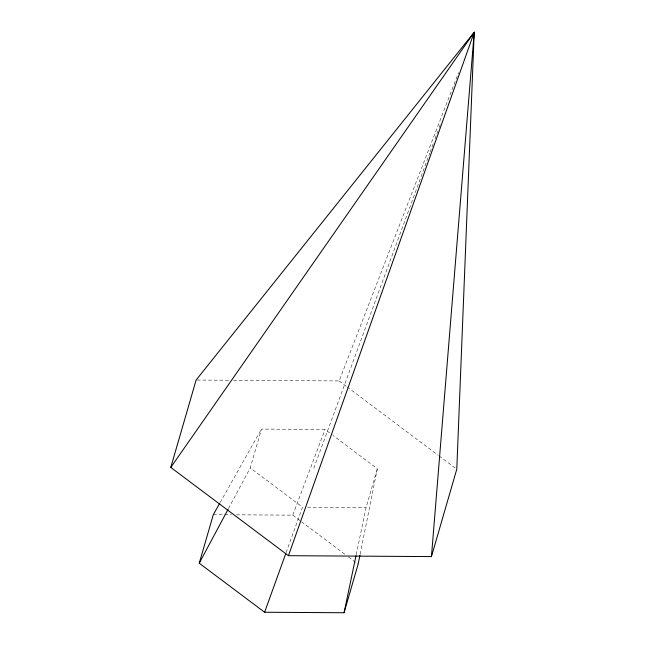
<?xml version="1.0" encoding="UTF-8"?>
<svg xmlns="http://www.w3.org/2000/svg" width="645" height="645" viewBox="0 0 645 645"><rect width="100%" height="100%" fill="white"/><g stroke="black" fill="none" stroke-linecap="round" stroke-linejoin="round"><path stroke-width="0.48" stroke-dasharray="3.23 2.42" d="M360.112 554.361L377.341 468.722L333.086 435.52M356.193 554.74L366.078 507.55L377.341 468.722M228.507 508.502L250.228 467.915L261.491 429.086L325.048 429.481L332.288 434.915M286.122 552.596L302.521 507.147L250.228 467.915M313.784 468.318L429.772 153.067M430.118 152.123L433.593 142.682M434.98 138.909L437.762 131.354M439.148 127.581L440.188 124.751M236.449 514.807L292.766 515.162L325.048 429.481M233.385 380.276L339.125 380.937L458.603 72.554M220.195 502.439L261.491 429.086M197.128 380.042L229.354 380.252M307.48 507.18L366.078 507.55M213.318 514.662L231.418 514.774M339.125 380.937L346.373 386.379M347.179 386.984L438.245 455.314M439.051 455.918L455.176 468.012M292.766 515.162L300.739 521.144M301.529 521.74L345.373 554.635M348.566 557.03L358.128 564.206"/><path stroke-width="0.97" d="M170.78 467.415L474.22 32.25L456.781 469.221L431.441 556.595L288.436 555.692L170.78 467.415L196.12 380.042L474.22 32.25L431.441 556.595M359.91 555.345L358.128 564.206L344.051 612.75L264.603 612.25L199.24 563.206L213.318 514.662L219.711 503.31M344.051 612.75L355.992 555.724M288.436 555.692L474.22 32.25L473.495 34.129M264.603 612.25L285.783 553.547M473.527 34.137L474.22 32.25M199.24 563.206L228.032 509.389"/></g></svg>
